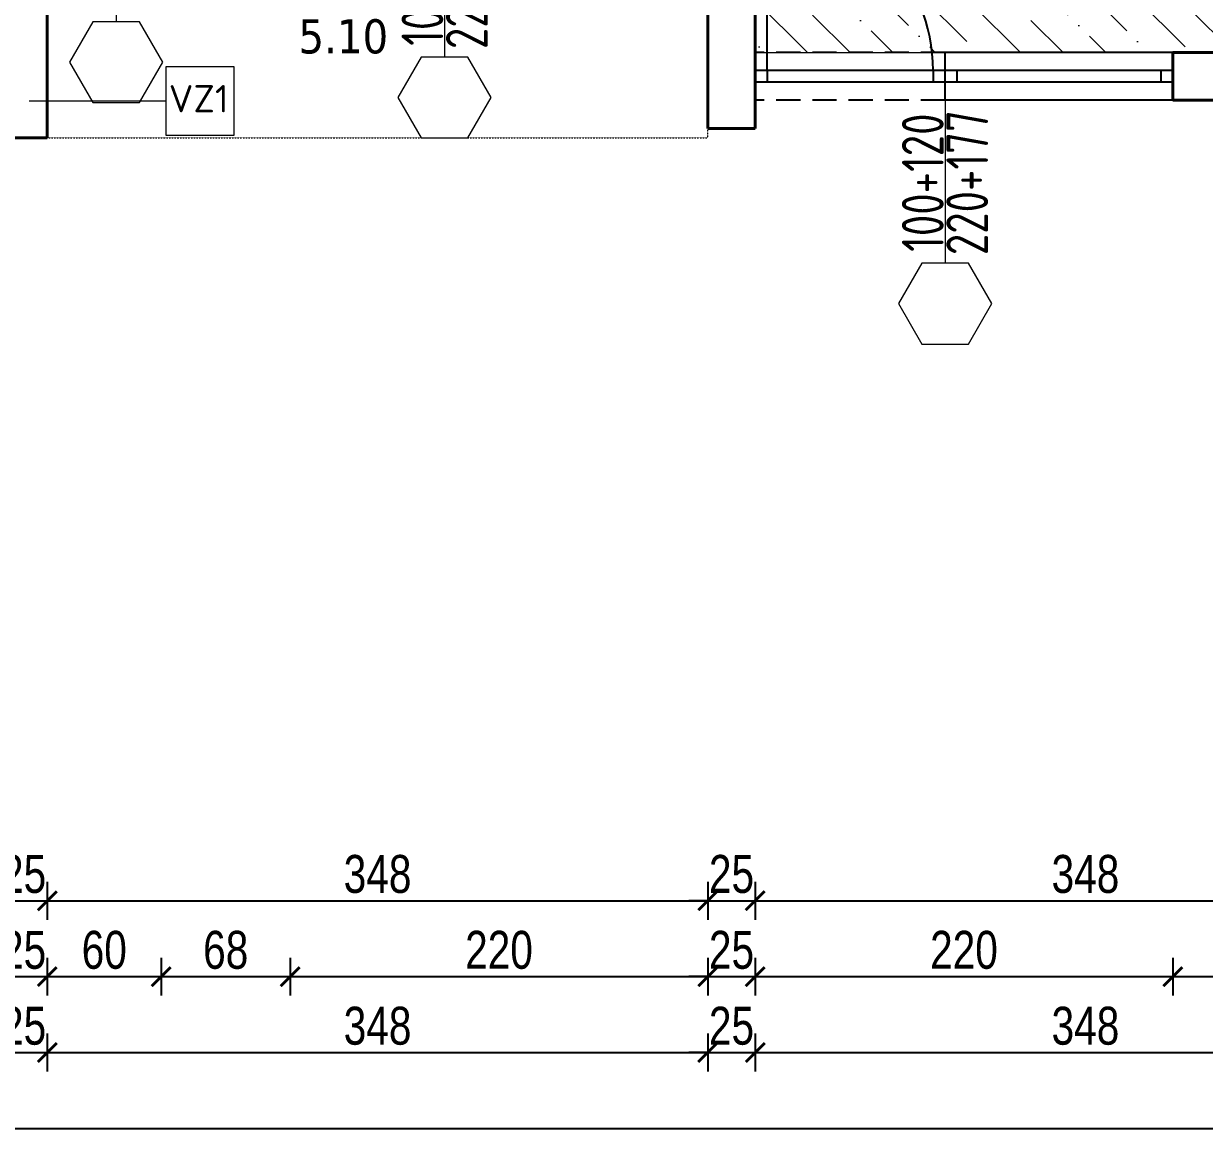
# Model space of a CAD drawing. Header units: millimetres. Extents: x 195897 to 285417, y -229751 to -116129.
# Drawn here: x 216466 to 217088, y -223787 to -223195 of the extents above; entities that cross this region are included whole.
import ezdxf
from ezdxf.enums import TextEntityAlignment as Align

# ---------------------------------------------------------------- set-up
doc = ezdxf.new("R2010")
doc.units = ezdxf.units.MM
doc.header["$PDMODE"] = 2
doc.linetypes.add('HIDDEN', pattern=[0.375, 0.25, -0.125])
doc.linetypes.add('HIDDENX2', pattern=[19.05, 12.7, -6.35])
doc.layers.get('0').update_dxf_attribs({"lineweight": 0})
doc.layers.get('Defpoints').update_dxf_attribs({"color": 250, "lineweight": 0})
for name, color, linetype, lineweight in [('05-podgled-tanko', 144, 'HIDDEN', 0), ('06-hatch_grijano', 30, 'Continuous', 0), ('07-kote', 70, 'Continuous', 9), ('09-oznaka stavke', 1, 'Continuous', 0), ('5-TX', 113, 'Continuous', 5), ('TP_01 - 0.50', 1, 'Continuous', 40)]:
    doc.layers.add(name, color=color, linetype=linetype, lineweight=lineweight)
doc.layers.add('TP_Hidden', color=8, linetype='HIDDENX2')
doc.layers.add('TP_Otvori', color=8, linetype='Continuous')
doc.styles.add('isocpeur', font='isocpeur.ttf')
doc.styles.add('OPIS', font='hrcom.shx', dxfattribs={"width": 0.8, "height": 20})
doc.styles.add('tahoma10', font='tahoma.ttf', dxfattribs={"height": 2})
doc.dimstyles.new('ISO-25', dxfattribs={"dimtxt": 20, "dimasz": 10, "dimexe": 10, "dimexo": 10, "dimgap": 4, "dimtad": 1, "dimdec": 0, "dimtxsty": 'OPIS', "dimblk": 'ARCHTICK', "dimcen": 10, "dimdle": 10, "dimadec": 0, "dimazin": 0, "dimtfac": 1, "dimtdec": 0, "dimtix": 1, "dimtmove": 0, "dimatfit": 3, "dimldrblk": 'ARCHTICK', "dimfxl": 10, "dimfxlon": 1, "dimarcsym": 0})

# ---------------------------------------------------------------- blocks, each defined once
blk = doc.blocks.new('_ArchTick')
at = {"color": 0, "linetype": 'ByBlock', "lineweight": 0, "const_width": 0.15}
blk.add_lwpolyline([(-0.5, -0.5), (0.5, 0.5)], dxfattribs=at)
blk = doc.blocks.new('*D754')
at = {"layer": '07-kote', "color": 0, "linetype": 'Continuous', "lineweight": -2, "ltscale": 0.5, "transparency": 16777216}
for p, q in [((216453.44, -223647.1), (216453.44, -223667.1)), ((216478.44, -223647.1), (216478.44, -223667.1)), ((216453.44, -223657.1), (216443.44, -223657.1)), ((216453.44, -223657.1), (216478.44, -223657.1)), ((216478.44, -223657.1), (216488.44, -223657.1))]:
    blk.add_line(p, q, dxfattribs=at)
at = {"layer": 'Defpoints', "color": 0, "linetype": 'Continuous', "ltscale": 0.5, "transparency": 16777216}
for p in [(216453.44, -223318.51), (216478.44, -223318.51), (216478.44, -223657.1)]:
    blk.add_point(p, dxfattribs=at)
at = {"layer": '07-kote', "color": 0, "linetype": 'Continuous', "lineweight": -2, "ltscale": 0.5, "transparency": 16777216, "xscale": 10, "yscale": 10, "zscale": 10}
blk.add_blockref('_ArchTick', (216453.44, -223657.1), dxfattribs=at)
at = {"layer": '07-kote', "color": 0, "linetype": 'Continuous', "lineweight": -2, "ltscale": 0.5, "transparency": 16777216, "xscale": 10, "yscale": 10, "zscale": 10, "rotation": 180}
blk.add_blockref('_ArchTick', (216478.44, -223657.1), dxfattribs=at)
at = {"layer": '07-kote', "color": 0, "linetype": 'Continuous', "lineweight": 15, "ltscale": 0.5, "transparency": 16777216, "insert": (216465.94, -223643.1), "char_height": 20, "attachment_point": 5, "style": 'OPIS'}
blk.add_mtext('25', dxfattribs=at)
blk = doc.blocks.new('*D755')
at = {"layer": '07-kote', "color": 0, "linetype": 'Continuous', "lineweight": -2, "ltscale": 0.5, "transparency": 16777216}
for p, q in [((216478.44, -223647.1), (216478.44, -223667.1)), ((216826.44, -223647.1), (216826.44, -223667.1)), ((216468.44, -223657.1), (216836.44, -223657.1))]:
    blk.add_line(p, q, dxfattribs=at)
at = {"layer": 'Defpoints', "color": 0, "linetype": 'Continuous', "ltscale": 0.5, "transparency": 16777216}
for p in [(216826.44, -223309.51), (216478.44, -223318.51), (216826.44, -223657.1)]:
    blk.add_point(p, dxfattribs=at)
at = {"layer": '07-kote', "color": 0, "linetype": 'Continuous', "lineweight": -2, "ltscale": 0.5, "transparency": 16777216, "xscale": 10, "yscale": 10, "zscale": 10, "rotation": 180}
blk.add_blockref('_ArchTick', (216478.44, -223657.1), dxfattribs=at)
at = {"layer": '07-kote', "color": 0, "linetype": 'Continuous', "lineweight": -2, "ltscale": 0.5, "transparency": 16777216, "xscale": 10, "yscale": 10, "zscale": 10}
blk.add_blockref('_ArchTick', (216826.44, -223657.1), dxfattribs=at)
at = {"layer": '07-kote', "color": 0, "linetype": 'Continuous', "lineweight": 15, "ltscale": 0.5, "transparency": 16777216, "insert": (216652.44, -223643.1), "char_height": 20, "attachment_point": 5, "style": 'OPIS'}
blk.add_mtext('348', dxfattribs=at)
blk = doc.blocks.new('*D756')
at = {"layer": '07-kote', "color": 0, "linetype": 'Continuous', "lineweight": -2, "ltscale": 0.5, "transparency": 16777216}
for p, q in [((216826.44, -223647.1), (216826.44, -223667.1)), ((216851.44, -223647.1), (216851.44, -223667.1)), ((216826.44, -223657.1), (216816.44, -223657.1)), ((216826.44, -223657.1), (216851.44, -223657.1)), ((216851.44, -223657.1), (216861.44, -223657.1))]:
    blk.add_line(p, q, dxfattribs=at)
at = {"layer": 'Defpoints', "color": 0, "linetype": 'Continuous', "ltscale": 0.5, "transparency": 16777216}
for p in [(216826.44, -223309.51), (216851.44, -223309.51), (216851.44, -223657.1)]:
    blk.add_point(p, dxfattribs=at)
at = {"layer": '07-kote', "color": 0, "linetype": 'Continuous', "lineweight": -2, "ltscale": 0.5, "transparency": 16777216, "xscale": 10, "yscale": 10, "zscale": 10}
blk.add_blockref('_ArchTick', (216826.44, -223657.1), dxfattribs=at)
at = {"layer": '07-kote', "color": 0, "linetype": 'Continuous', "lineweight": -2, "ltscale": 0.5, "transparency": 16777216, "xscale": 10, "yscale": 10, "zscale": 10, "rotation": 180}
blk.add_blockref('_ArchTick', (216851.44, -223657.1), dxfattribs=at)
at = {"layer": '07-kote', "color": 0, "linetype": 'Continuous', "lineweight": 15, "ltscale": 0.5, "transparency": 16777216, "insert": (216838.94, -223643.1), "char_height": 20, "attachment_point": 5, "style": 'OPIS'}
blk.add_mtext('25', dxfattribs=at)
blk = doc.blocks.new('*D757')
at = {"layer": '07-kote', "color": 0, "linetype": 'Continuous', "lineweight": -2, "ltscale": 0.5, "transparency": 16777216}
for p, q in [((216851.44, -223647.1), (216851.44, -223667.1)), ((217199.44, -223647.1), (217199.44, -223667.1)), ((216841.44, -223657.1), (217209.44, -223657.1))]:
    blk.add_line(p, q, dxfattribs=at)
at = {"layer": 'Defpoints', "color": 0, "linetype": 'Continuous', "ltscale": 0.5, "transparency": 16777216}
for p in [(216851.44, -223309.51), (217199.44, -223318.51), (217199.44, -223657.1)]:
    blk.add_point(p, dxfattribs=at)
at = {"layer": '07-kote', "color": 0, "linetype": 'Continuous', "lineweight": -2, "ltscale": 0.5, "transparency": 16777216, "xscale": 10, "yscale": 10, "zscale": 10, "rotation": 180}
blk.add_blockref('_ArchTick', (216851.44, -223657.1), dxfattribs=at)
at = {"layer": '07-kote', "color": 0, "linetype": 'Continuous', "lineweight": -2, "ltscale": 0.5, "transparency": 16777216, "xscale": 10, "yscale": 10, "zscale": 10}
blk.add_blockref('_ArchTick', (217199.44, -223657.1), dxfattribs=at)
at = {"layer": '07-kote', "color": 0, "linetype": 'Continuous', "lineweight": 15, "ltscale": 0.5, "transparency": 16777216, "insert": (217025.44, -223643.1), "char_height": 20, "attachment_point": 5, "style": 'OPIS'}
blk.add_mtext('348', dxfattribs=at)
blk = doc.blocks.new('*D783')
at = {"layer": '07-kote', "color": 0, "linetype": 'Continuous', "lineweight": -2, "ltscale": 0.5, "transparency": 16777216}
for p, q in [((216453.44, -223687.1), (216453.44, -223707.1)), ((216478.44, -223687.1), (216478.44, -223707.1)), ((216453.44, -223697.1), (216443.44, -223697.1)), ((216453.44, -223697.1), (216478.44, -223697.1)), ((216478.44, -223697.1), (216488.44, -223697.1))]:
    blk.add_line(p, q, dxfattribs=at)
at = {"layer": 'Defpoints', "color": 0, "linetype": 'Continuous', "ltscale": 0.5, "transparency": 16777216}
for p in [(216478.44, -223196.68), (216453.44, -223321.68), (216478.44, -223697.1)]:
    blk.add_point(p, dxfattribs=at)
at = {"layer": '07-kote', "color": 0, "linetype": 'Continuous', "lineweight": -2, "ltscale": 0.5, "transparency": 16777216, "xscale": 10, "yscale": 10, "zscale": 10}
blk.add_blockref('_ArchTick', (216453.44, -223697.1), dxfattribs=at)
at = {"layer": '07-kote', "color": 0, "linetype": 'Continuous', "lineweight": -2, "ltscale": 0.5, "transparency": 16777216, "xscale": 10, "yscale": 10, "zscale": 10, "rotation": 180}
blk.add_blockref('_ArchTick', (216478.44, -223697.1), dxfattribs=at)
at = {"layer": '07-kote', "color": 0, "linetype": 'Continuous', "lineweight": 15, "ltscale": 0.5, "transparency": 16777216, "insert": (216465.94, -223683.1), "char_height": 20, "attachment_point": 5, "style": 'OPIS'}
blk.add_mtext('25', dxfattribs=at)
blk = doc.blocks.new('*D784')
at = {"layer": '07-kote', "color": 0, "linetype": 'Continuous', "lineweight": -2, "ltscale": 0.5, "transparency": 16777216}
for p, q in [((216478.44, -223687.1), (216478.44, -223707.1)), ((216538.44, -223687.1), (216538.44, -223707.1)), ((216468.44, -223697.1), (216548.44, -223697.1))]:
    blk.add_line(p, q, dxfattribs=at)
at = {"layer": 'Defpoints', "color": 0, "linetype": 'Continuous', "ltscale": 0.5, "transparency": 16777216}
for p in [(216478.44, -223196.68), (216538.44, -223196.68), (216538.44, -223697.1)]:
    blk.add_point(p, dxfattribs=at)
at = {"layer": '07-kote', "color": 0, "linetype": 'Continuous', "lineweight": -2, "ltscale": 0.5, "transparency": 16777216, "xscale": 10, "yscale": 10, "zscale": 10, "rotation": 180}
blk.add_blockref('_ArchTick', (216478.44, -223697.1), dxfattribs=at)
at = {"layer": '07-kote', "color": 0, "linetype": 'Continuous', "lineweight": -2, "ltscale": 0.5, "transparency": 16777216, "xscale": 10, "yscale": 10, "zscale": 10}
blk.add_blockref('_ArchTick', (216538.44, -223697.1), dxfattribs=at)
at = {"layer": '07-kote', "color": 0, "linetype": 'Continuous', "lineweight": 15, "ltscale": 0.5, "transparency": 16777216, "insert": (216508.44, -223683.1), "char_height": 20, "attachment_point": 5, "style": 'OPIS'}
blk.add_mtext('60', dxfattribs=at)
blk = doc.blocks.new('*D785')
at = {"layer": '07-kote', "color": 0, "linetype": 'Continuous', "lineweight": -2, "ltscale": 0.5, "transparency": 16777216}
for p, q in [((216538.44, -223687.1), (216538.44, -223707.1)), ((216606.44, -223687.1), (216606.44, -223707.1)), ((216528.44, -223697.1), (216616.44, -223697.1))]:
    blk.add_line(p, q, dxfattribs=at)
at = {"layer": 'Defpoints', "color": 0, "linetype": 'Continuous', "ltscale": 0.5, "transparency": 16777216}
for p in [(216538.44, -223196.68), (216606.44, -223196.68), (216606.44, -223697.1)]:
    blk.add_point(p, dxfattribs=at)
at = {"layer": '07-kote', "color": 0, "linetype": 'Continuous', "lineweight": -2, "ltscale": 0.5, "transparency": 16777216, "xscale": 10, "yscale": 10, "zscale": 10, "rotation": 180}
blk.add_blockref('_ArchTick', (216538.44, -223697.1), dxfattribs=at)
at = {"layer": '07-kote', "color": 0, "linetype": 'Continuous', "lineweight": -2, "ltscale": 0.5, "transparency": 16777216, "xscale": 10, "yscale": 10, "zscale": 10}
blk.add_blockref('_ArchTick', (216606.44, -223697.1), dxfattribs=at)
at = {"layer": '07-kote', "color": 0, "linetype": 'Continuous', "lineweight": 15, "ltscale": 0.5, "transparency": 16777216, "insert": (216572.44, -223683.1), "char_height": 20, "attachment_point": 5, "style": 'OPIS'}
blk.add_mtext('68', dxfattribs=at)
blk = doc.blocks.new('*D786')
at = {"layer": '07-kote', "color": 0, "linetype": 'Continuous', "lineweight": -2, "ltscale": 0.5, "transparency": 16777216}
for p, q in [((216606.44, -223687.1), (216606.44, -223707.1)), ((216826.44, -223687.1), (216826.44, -223707.1)), ((216596.44, -223697.1), (216836.44, -223697.1))]:
    blk.add_line(p, q, dxfattribs=at)
at = {"layer": 'Defpoints', "color": 0, "linetype": 'Continuous', "ltscale": 0.5, "transparency": 16777216}
for p in [(216606.44, -223196.68), (216826.44, -223196.68), (216826.44, -223697.1)]:
    blk.add_point(p, dxfattribs=at)
at = {"layer": '07-kote', "color": 0, "linetype": 'Continuous', "lineweight": -2, "ltscale": 0.5, "transparency": 16777216, "xscale": 10, "yscale": 10, "zscale": 10, "rotation": 180}
blk.add_blockref('_ArchTick', (216606.44, -223697.1), dxfattribs=at)
at = {"layer": '07-kote', "color": 0, "linetype": 'Continuous', "lineweight": -2, "ltscale": 0.5, "transparency": 16777216, "xscale": 10, "yscale": 10, "zscale": 10}
blk.add_blockref('_ArchTick', (216826.44, -223697.1), dxfattribs=at)
at = {"layer": '07-kote', "color": 0, "linetype": 'Continuous', "lineweight": 15, "ltscale": 0.5, "transparency": 16777216, "insert": (216716.44, -223683.1), "char_height": 20, "attachment_point": 5, "style": 'OPIS'}
blk.add_mtext('220', dxfattribs=at)
blk = doc.blocks.new('*D787')
at = {"layer": '07-kote', "color": 0, "linetype": 'Continuous', "lineweight": -2, "ltscale": 0.5, "transparency": 16777216}
for p, q in [((216826.44, -223687.1), (216826.44, -223707.1)), ((216851.44, -223687.1), (216851.44, -223707.1)), ((216826.44, -223697.1), (216816.44, -223697.1)), ((216826.44, -223697.1), (216851.44, -223697.1)), ((216851.44, -223697.1), (216861.44, -223697.1))]:
    blk.add_line(p, q, dxfattribs=at)
at = {"layer": 'Defpoints', "color": 0, "linetype": 'Continuous', "ltscale": 0.5, "transparency": 16777216}
for p in [(216826.44, -223196.68), (216851.44, -223312.68), (216851.44, -223697.1)]:
    blk.add_point(p, dxfattribs=at)
at = {"layer": '07-kote', "color": 0, "linetype": 'Continuous', "lineweight": -2, "ltscale": 0.5, "transparency": 16777216, "xscale": 10, "yscale": 10, "zscale": 10}
blk.add_blockref('_ArchTick', (216826.44, -223697.1), dxfattribs=at)
at = {"layer": '07-kote', "color": 0, "linetype": 'Continuous', "lineweight": -2, "ltscale": 0.5, "transparency": 16777216, "xscale": 10, "yscale": 10, "zscale": 10, "rotation": 180}
blk.add_blockref('_ArchTick', (216851.44, -223697.1), dxfattribs=at)
at = {"layer": '07-kote', "color": 0, "linetype": 'Continuous', "lineweight": 15, "ltscale": 0.5, "transparency": 16777216, "insert": (216838.94, -223683.1), "char_height": 20, "attachment_point": 5, "style": 'OPIS'}
blk.add_mtext('25', dxfattribs=at)
blk = doc.blocks.new('*D788')
at = {"layer": '07-kote', "color": 0, "linetype": 'Continuous', "lineweight": -2, "ltscale": 0.5, "transparency": 16777216}
for p, q in [((216851.44, -223687.1), (216851.44, -223707.1)), ((217071.44, -223687.1), (217071.44, -223707.1)), ((216841.44, -223697.1), (217081.44, -223697.1))]:
    blk.add_line(p, q, dxfattribs=at)
at = {"layer": 'Defpoints', "color": 0, "linetype": 'Continuous', "ltscale": 0.5, "transparency": 16777216}
for p in [(217071.44, -223305.68), (216851.44, -223312.68), (217071.44, -223697.1)]:
    blk.add_point(p, dxfattribs=at)
at = {"layer": '07-kote', "color": 0, "linetype": 'Continuous', "lineweight": -2, "ltscale": 0.5, "transparency": 16777216, "xscale": 10, "yscale": 10, "zscale": 10, "rotation": 180}
blk.add_blockref('_ArchTick', (216851.44, -223697.1), dxfattribs=at)
at = {"layer": '07-kote', "color": 0, "linetype": 'Continuous', "lineweight": -2, "ltscale": 0.5, "transparency": 16777216, "xscale": 10, "yscale": 10, "zscale": 10}
blk.add_blockref('_ArchTick', (217071.44, -223697.1), dxfattribs=at)
at = {"layer": '07-kote', "color": 0, "linetype": 'Continuous', "lineweight": 15, "ltscale": 0.5, "transparency": 16777216, "insert": (216961.44, -223683.1), "char_height": 20, "attachment_point": 5, "style": 'OPIS'}
blk.add_mtext('220', dxfattribs=at)
blk = doc.blocks.new('*D789')
at = {"layer": '07-kote', "color": 0, "linetype": 'Continuous', "lineweight": -2, "ltscale": 0.5, "transparency": 16777216}
for p, q in [((217071.44, -223687.1), (217071.44, -223707.1)), ((217159.44, -223687.1), (217159.44, -223707.1)), ((217061.44, -223697.1), (217169.44, -223697.1))]:
    blk.add_line(p, q, dxfattribs=at)
at = {"layer": 'Defpoints', "color": 0, "linetype": 'Continuous', "ltscale": 0.5, "transparency": 16777216}
for p in [(217071.44, -223305.68), (217159.44, -223305.68), (217159.44, -223697.1)]:
    blk.add_point(p, dxfattribs=at)
at = {"layer": '07-kote', "color": 0, "linetype": 'Continuous', "lineweight": -2, "ltscale": 0.5, "transparency": 16777216, "xscale": 10, "yscale": 10, "zscale": 10, "rotation": 180}
blk.add_blockref('_ArchTick', (217071.44, -223697.1), dxfattribs=at)
at = {"layer": '07-kote', "color": 0, "linetype": 'Continuous', "lineweight": -2, "ltscale": 0.5, "transparency": 16777216, "xscale": 10, "yscale": 10, "zscale": 10}
blk.add_blockref('_ArchTick', (217159.44, -223697.1), dxfattribs=at)
at = {"layer": '07-kote', "color": 0, "linetype": 'Continuous', "lineweight": 15, "ltscale": 0.5, "transparency": 16777216, "insert": (217115.44, -223683.1), "char_height": 20, "attachment_point": 5, "style": 'OPIS'}
blk.add_mtext('88', dxfattribs=at)
blk = doc.blocks.new('*D1204')
at = {"layer": '07-kote', "color": 0, "linetype": 'ByBlock', "lineweight": -2, "ltscale": 5, "transparency": 16777216}
for p, q in [((216453.44, -223727.1), (216453.44, -223747.1)), ((216478.44, -223727.1), (216478.44, -223747.1)), ((216453.44, -223737.1), (216443.44, -223737.1)), ((216453.44, -223737.1), (216478.44, -223737.1)), ((216478.44, -223737.1), (216488.44, -223737.1))]:
    blk.add_line(p, q, dxfattribs=at)
at = {"layer": 'Defpoints', "color": 0, "linetype": 'ByBlock', "ltscale": 5, "transparency": 16777216}
for p in [(216453.44, -223255.03), (216478.44, -223255.03), (216478.44, -223737.1)]:
    blk.add_point(p, dxfattribs=at)
at = {"layer": '07-kote', "color": 0, "linetype": 'ByBlock', "lineweight": -2, "ltscale": 5, "transparency": 16777216, "xscale": 10, "yscale": 10, "zscale": 10}
blk.add_blockref('_ArchTick', (216453.44, -223737.1), dxfattribs=at)
at = {"layer": '07-kote', "color": 0, "linetype": 'ByBlock', "lineweight": -2, "ltscale": 5, "transparency": 16777216, "xscale": 10, "yscale": 10, "zscale": 10, "rotation": 180}
blk.add_blockref('_ArchTick', (216478.44, -223737.1), dxfattribs=at)
at = {"layer": '07-kote', "color": 0, "linetype": 'ByBlock', "ltscale": 5, "transparency": 16777216, "insert": (216465.94, -223723.1), "char_height": 20, "attachment_point": 5, "style": 'OPIS'}
blk.add_mtext('25', dxfattribs=at)
blk = doc.blocks.new('*D1205')
at = {"layer": '07-kote', "color": 0, "linetype": 'ByBlock', "lineweight": -2, "ltscale": 5, "transparency": 16777216}
for p, q in [((216478.44, -223727.1), (216478.44, -223747.1)), ((216826.44, -223727.1), (216826.44, -223747.1)), ((216468.44, -223737.1), (216836.44, -223737.1))]:
    blk.add_line(p, q, dxfattribs=at)
at = {"layer": 'Defpoints', "color": 0, "linetype": 'ByBlock', "ltscale": 5, "transparency": 16777216}
for p in [(216826.44, -223250.03), (216478.44, -223255.03), (216826.44, -223737.1)]:
    blk.add_point(p, dxfattribs=at)
at = {"layer": '07-kote', "color": 0, "linetype": 'ByBlock', "lineweight": -2, "ltscale": 5, "transparency": 16777216, "xscale": 10, "yscale": 10, "zscale": 10, "rotation": 180}
blk.add_blockref('_ArchTick', (216478.44, -223737.1), dxfattribs=at)
at = {"layer": '07-kote', "color": 0, "linetype": 'ByBlock', "lineweight": -2, "ltscale": 5, "transparency": 16777216, "xscale": 10, "yscale": 10, "zscale": 10}
blk.add_blockref('_ArchTick', (216826.44, -223737.1), dxfattribs=at)
at = {"layer": '07-kote', "color": 0, "linetype": 'ByBlock', "ltscale": 5, "transparency": 16777216, "insert": (216652.44, -223723.1), "char_height": 20, "attachment_point": 5, "style": 'OPIS'}
blk.add_mtext('348', dxfattribs=at)
blk = doc.blocks.new('*D1206')
at = {"layer": '07-kote', "color": 0, "linetype": 'ByBlock', "lineweight": -2, "ltscale": 5, "transparency": 16777216}
for p, q in [((216826.44, -223727.1), (216826.44, -223747.1)), ((216851.44, -223727.1), (216851.44, -223747.1)), ((216826.44, -223737.1), (216816.44, -223737.1)), ((216826.44, -223737.1), (216851.44, -223737.1)), ((216851.44, -223737.1), (216861.44, -223737.1))]:
    blk.add_line(p, q, dxfattribs=at)
at = {"layer": 'Defpoints', "color": 0, "linetype": 'ByBlock', "ltscale": 5, "transparency": 16777216}
for p in [(216826.44, -223250.03), (216851.44, -223250.03), (216851.44, -223737.1)]:
    blk.add_point(p, dxfattribs=at)
at = {"layer": '07-kote', "color": 0, "linetype": 'ByBlock', "lineweight": -2, "ltscale": 5, "transparency": 16777216, "xscale": 10, "yscale": 10, "zscale": 10}
blk.add_blockref('_ArchTick', (216826.44, -223737.1), dxfattribs=at)
at = {"layer": '07-kote', "color": 0, "linetype": 'ByBlock', "lineweight": -2, "ltscale": 5, "transparency": 16777216, "xscale": 10, "yscale": 10, "zscale": 10, "rotation": 180}
blk.add_blockref('_ArchTick', (216851.44, -223737.1), dxfattribs=at)
at = {"layer": '07-kote', "color": 0, "linetype": 'ByBlock', "ltscale": 5, "transparency": 16777216, "insert": (216838.94, -223723.1), "char_height": 20, "attachment_point": 5, "style": 'OPIS'}
blk.add_mtext('25', dxfattribs=at)
blk = doc.blocks.new('*D1207')
at = {"layer": '07-kote', "color": 0, "linetype": 'ByBlock', "lineweight": -2, "ltscale": 5, "transparency": 16777216}
for p, q in [((216851.44, -223727.1), (216851.44, -223747.1)), ((217199.44, -223727.1), (217199.44, -223747.1)), ((216841.44, -223737.1), (217209.44, -223737.1))]:
    blk.add_line(p, q, dxfattribs=at)
at = {"layer": 'Defpoints', "color": 0, "linetype": 'ByBlock', "ltscale": 5, "transparency": 16777216}
for p in [(216851.44, -223250.03), (217199.44, -223250.03), (217199.44, -223737.1)]:
    blk.add_point(p, dxfattribs=at)
at = {"layer": '07-kote', "color": 0, "linetype": 'ByBlock', "lineweight": -2, "ltscale": 5, "transparency": 16777216, "xscale": 10, "yscale": 10, "zscale": 10, "rotation": 180}
blk.add_blockref('_ArchTick', (216851.44, -223737.1), dxfattribs=at)
at = {"layer": '07-kote', "color": 0, "linetype": 'ByBlock', "lineweight": -2, "ltscale": 5, "transparency": 16777216, "xscale": 10, "yscale": 10, "zscale": 10}
blk.add_blockref('_ArchTick', (217199.44, -223737.1), dxfattribs=at)
at = {"layer": '07-kote', "color": 0, "linetype": 'ByBlock', "ltscale": 5, "transparency": 16777216, "insert": (217025.44, -223723.1), "char_height": 20, "attachment_point": 5, "style": 'OPIS'}
blk.add_mtext('348', dxfattribs=at)
blk = doc.blocks.new('*D1211')
at = {"layer": '07-kote', "color": 0, "linetype": 'ByBlock', "lineweight": -2, "ltscale": 5, "transparency": 16777216}
for p, q in [((214961.44, -223767.1), (214961.44, -223787.1)), ((217595.44, -223767.1), (217595.44, -223787.1)), ((214951.44, -223777.1), (217605.44, -223777.1))]:
    blk.add_line(p, q, dxfattribs=at)
at = {"layer": 'Defpoints', "color": 0, "linetype": 'ByBlock', "ltscale": 5, "transparency": 16777216}
for p in [(217595.44, -223234.03), (214961.44, -223419.03), (217595.44, -223777.1)]:
    blk.add_point(p, dxfattribs=at)
at = {"layer": '07-kote', "color": 0, "linetype": 'ByBlock', "lineweight": -2, "ltscale": 5, "transparency": 16777216, "xscale": 10, "yscale": 10, "zscale": 10, "rotation": 180}
blk.add_blockref('_ArchTick', (214961.44, -223777.1), dxfattribs=at)
at = {"layer": '07-kote', "color": 0, "linetype": 'ByBlock', "lineweight": -2, "ltscale": 5, "transparency": 16777216, "xscale": 10, "yscale": 10, "zscale": 10}
blk.add_blockref('_ArchTick', (217595.44, -223777.1), dxfattribs=at)
at = {"layer": '07-kote', "color": 0, "linetype": 'ByBlock', "ltscale": 5, "transparency": 16777216, "insert": (216278.44, -223763.1), "char_height": 20, "attachment_point": 5, "style": 'OPIS'}
blk.add_mtext('2634', dxfattribs=at)
blk = doc.blocks.new('*D1229')
at = {"layer": '07-kote', "color": 0, "linetype": 'ByBlock', "lineweight": -2, "ltscale": 5, "transparency": 16777216}
for p, q in [((217851.02, -223225.03), (217851.02, -223424.03)), ((217841.02, -223235.03), (217861.02, -223235.03)), ((217841.02, -223414.03), (217861.02, -223414.03))]:
    blk.add_line(p, q, dxfattribs=at)
at = {"layer": 'Defpoints', "color": 0, "linetype": 'ByBlock', "ltscale": 5, "transparency": 16777216}
for p in [(217115.44, -223235.03), (215487.44, -223414.03), (217851.02, -223414.03)]:
    blk.add_point(p, dxfattribs=at)
at = {"layer": '07-kote', "color": 0, "linetype": 'ByBlock', "lineweight": -2, "ltscale": 5, "transparency": 16777216, "xscale": 10, "yscale": 10, "zscale": 10}
for p, rotation in [((217851.02, -223235.03), 90), ((217851.02, -223414.03), 270)]:
    blk.add_blockref('_ArchTick', p, dxfattribs=dict(at, rotation=rotation))
at = {"layer": '07-kote', "color": 0, "linetype": 'ByBlock', "ltscale": 5, "transparency": 16777216, "insert": (217837.02, -223324.53), "char_height": 20, "attachment_point": 5, "rotation": 90, "style": 'OPIS'}
blk.add_mtext('179', dxfattribs=at)
blk = doc.blocks.new('*D1230')
at = {"layer": '07-kote', "color": 0, "linetype": 'ByBlock', "lineweight": -2, "ltscale": 5, "transparency": 16777216}
for p, q in [((217851.02, -223414.03), (217851.02, -223404.03)), ((217841.02, -223414.03), (217861.02, -223414.03)), ((217851.02, -223414.03), (217851.02, -223439.03)), ((217841.02, -223439.03), (217861.02, -223439.03)), ((217851.02, -223439.03), (217851.02, -223449.03))]:
    blk.add_line(p, q, dxfattribs=at)
at = {"layer": 'Defpoints', "color": 0, "linetype": 'ByBlock', "ltscale": 5, "transparency": 16777216}
for p in [(215487.44, -223414.03), (215487.44, -223439.03), (217851.02, -223439.03)]:
    blk.add_point(p, dxfattribs=at)
at = {"layer": '07-kote', "color": 0, "linetype": 'ByBlock', "lineweight": -2, "ltscale": 5, "transparency": 16777216, "xscale": 10, "yscale": 10, "zscale": 10}
for p, rotation in [((217851.02, -223414.03), 270), ((217851.02, -223439.03), 90)]:
    blk.add_blockref('_ArchTick', p, dxfattribs=dict(at, rotation=rotation))
at = {"layer": '07-kote', "color": 0, "linetype": 'ByBlock', "ltscale": 5, "transparency": 16777216, "insert": (217837.02, -223426.53), "char_height": 20, "attachment_point": 5, "rotation": 90, "style": 'OPIS'}
blk.add_mtext('25', dxfattribs=at)
blk = doc.blocks.new('*D1244')
at = {"layer": '07-kote', "color": 0, "linetype": 'ByBlock', "lineweight": -2, "ltscale": 5, "transparency": 16777216}
for p, q in [((217891.02, -223344.03), (217891.02, -223454.03)), ((217881.02, -223354.03), (217901.02, -223354.03)), ((217881.02, -223444.03), (217901.02, -223444.03))]:
    blk.add_line(p, q, dxfattribs=at)
at = {"layer": 'Defpoints', "color": 0, "linetype": 'ByBlock', "ltscale": 5, "transparency": 16777216}
for p in [(217224.44, -223354.03), (215346.94, -223444.03), (217891.02, -223444.03)]:
    blk.add_point(p, dxfattribs=at)
at = {"layer": '07-kote', "color": 0, "linetype": 'ByBlock', "lineweight": -2, "ltscale": 5, "transparency": 16777216, "xscale": 10, "yscale": 10, "zscale": 10}
for p, rotation in [((217891.02, -223354.03), 90), ((217891.02, -223444.03), 270)]:
    blk.add_blockref('_ArchTick', p, dxfattribs=dict(at, rotation=rotation))
at = {"layer": '07-kote', "color": 0, "linetype": 'ByBlock', "ltscale": 5, "transparency": 16777216, "insert": (217877.02, -223399.03), "char_height": 20, "attachment_point": 5, "rotation": 90, "style": 'OPIS'}
blk.add_mtext('90', dxfattribs=at)
blk = doc.blocks.new('*D1245')
at = {"layer": '07-kote', "color": 0, "linetype": 'ByBlock', "lineweight": -2, "ltscale": 5, "transparency": 16777216}
for p, q in [((217891.02, -223434.03), (217891.02, -223524.03)), ((217881.02, -223444.03), (217901.02, -223444.03)), ((217881.02, -223514.03), (217901.02, -223514.03))]:
    blk.add_line(p, q, dxfattribs=at)
at = {"layer": 'Defpoints', "color": 0, "linetype": 'ByBlock', "ltscale": 5, "transparency": 16777216}
for p in [(215346.94, -223444.03), (215334.44, -223514.03), (217891.02, -223514.03)]:
    blk.add_point(p, dxfattribs=at)
at = {"layer": '07-kote', "color": 0, "linetype": 'ByBlock', "lineweight": -2, "ltscale": 5, "transparency": 16777216, "xscale": 10, "yscale": 10, "zscale": 10}
for p, rotation in [((217891.02, -223444.03), 90), ((217891.02, -223514.03), 270)]:
    blk.add_blockref('_ArchTick', p, dxfattribs=dict(at, rotation=rotation))
at = {"layer": '07-kote', "color": 0, "linetype": 'ByBlock', "ltscale": 5, "transparency": 16777216, "insert": (217877.02, -223479.03), "char_height": 20, "attachment_point": 5, "rotation": 90, "style": 'OPIS'}
blk.add_mtext('70', dxfattribs=at)
blk = doc.blocks.new('*D1256')
at = {"layer": '07-kote', "color": 0, "linetype": 'ByBlock', "lineweight": -2, "ltscale": 5, "transparency": 16777216}
for p, q in [((217931.02, -223224.03), (217931.02, -223524.03)), ((217921.02, -223234.03), (217941.02, -223234.03)), ((217921.02, -223514.03), (217941.02, -223514.03))]:
    blk.add_line(p, q, dxfattribs=at)
at = {"layer": 'Defpoints', "color": 0, "linetype": 'ByBlock', "ltscale": 5, "transparency": 16777216}
for p in [(217595.44, -223234.03), (215334.44, -223514.03), (217931.02, -223514.03)]:
    blk.add_point(p, dxfattribs=at)
at = {"layer": '07-kote', "color": 0, "linetype": 'ByBlock', "lineweight": -2, "ltscale": 5, "transparency": 16777216, "xscale": 10, "yscale": 10, "zscale": 10}
for p, rotation in [((217931.02, -223234.03), 90), ((217931.02, -223514.03), 270)]:
    blk.add_blockref('_ArchTick', p, dxfattribs=dict(at, rotation=rotation))
at = {"layer": '07-kote', "color": 0, "linetype": 'ByBlock', "ltscale": 5, "transparency": 16777216, "insert": (217917.02, -223374.03), "char_height": 20, "attachment_point": 5, "rotation": 90, "style": 'OPIS'}
blk.add_mtext('280', dxfattribs=at)
blk = doc.blocks.new('*D1259')
at = {"layer": '07-kote', "color": 0, "linetype": 'ByBlock', "lineweight": -2, "ltscale": 5, "transparency": 16777216}
for p, q in [((217971.02, -223224.03), (217971.02, -223524.03)), ((217961.02, -223234.03), (217981.02, -223234.03)), ((217961.02, -223514.03), (217981.02, -223514.03))]:
    blk.add_line(p, q, dxfattribs=at)
at = {"layer": 'Defpoints', "color": 0, "linetype": 'ByBlock', "ltscale": 5, "transparency": 16777216}
for p in [(217595.44, -223234.03), (215334.44, -223514.03), (217971.02, -223514.03)]:
    blk.add_point(p, dxfattribs=at)
at = {"layer": '07-kote', "color": 0, "linetype": 'ByBlock', "lineweight": -2, "ltscale": 5, "transparency": 16777216, "xscale": 10, "yscale": 10, "zscale": 10}
for p, rotation in [((217971.02, -223234.03), 90), ((217971.02, -223514.03), 270)]:
    blk.add_blockref('_ArchTick', p, dxfattribs=dict(at, rotation=rotation))
at = {"layer": '07-kote', "color": 0, "linetype": 'ByBlock', "ltscale": 5, "transparency": 16777216, "insert": (217957.02, -223374.03), "char_height": 20, "attachment_point": 5, "rotation": 90, "style": 'OPIS'}
blk.add_mtext('280', dxfattribs=at)
blk = doc.blocks.new('*U65')
at = {"ltscale": 0.1}
blk.add_line((0.125, 0.375), (0.625, 0.375), dxfattribs=at)
blk.add_lwpolyline([(-0.125, 0.25), (-0.125, 0.5), (0.125, 0.5), (0.125, 0.25)], close=True, dxfattribs=at)
at = {"style": 'isocpeur'}
blk.add_attdef('sl', text='', height=0.1, dxfattribs=at).set_placement((0.005, 0.3336), align=Align.CENTER)
blk = doc.blocks.new('*U1894')
blk.add_lwpolyline([(0, 31.05), (0, -59.18)])
blk.add_lwpolyline([(-12.61, -59.18), (-25.22, -81.02), (-12.61, -102.86), (12.61, -102.86), (25.22, -81.02), (12.61, -59.18)], close=True)
at = {"style": 'isocpeur', "width": 0.75}
for tag, p in [('SIR', (-12, -15.62)), ('VIS', (12, -15.62))]:
    blk.add_attdef(tag, text='', height=15, rotation=90, dxfattribs=at).set_placement(p, align=Align.MIDDLE)
blk.add_attdef('BR', text='', height=20, dxfattribs=at).set_placement((0, -81.02), align=Align.MIDDLE_CENTER)

msp = doc.modelspace()

# ---------------------------------------------------------------- linework, layer by layer
at = {"layer": '05-podgled-tanko'}
for p, q in [((216826.44, -223255.03), (216826.44, -223250.03)), ((216478.44, -223255.03), (216826.44, -223255.03))]:
    msp.add_line(p, q, dxfattribs=at).dxf.unprotected_set("ltscale", 0)
at = {"layer": 'Defpoints', "linetype": 'ByBlock', "ltscale": 5}
for points in [[(214741.36, -223657.1), (217971.02, -223657.1)], [(214741.36, -223697.1), (217971.02, -223697.1)], [(214741.36, -223737.1), (217971.02, -223737.1)], [(214741.36, -223777.1), (217971.02, -223777.1)]]:
    msp.add_lwpolyline(points, dxfattribs=at)
at = {"layer": 'TP_01 - 0.50'}
for p, q in [((216851.44, -223210.03), (216851.44, -222774.03)), ((216826.44, -223250.03), (216826.44, -222799.03)), ((216478.44, -223255.03), (216478.44, -223140.03)), ((216851.44, -223235.03), (216851.44, -223210.03)), ((217071.44, -223210.03), (217159.44, -223210.03)), ((217071.44, -223235.03), (217071.44, -223210.03)), ((216851.44, -223250.03), (216851.44, -223235.03)), ((217071.44, -223235.03), (217159.44, -223235.03)), ((216826.44, -223250.03), (216851.44, -223250.03)), ((216478.44, -223255.03), (216453.44, -223255.03))]:
    msp.add_line(p, q, dxfattribs=at)
at = {"layer": 'TP_Hidden'}
for p, q in [((216951.44, -223210.03), (216851.44, -223210.03)), ((216951.44, -223235.03), (216851.44, -223235.03))]:
    msp.add_line(p, q, dxfattribs=at)
at = {"layer": 'TP_Otvori'}
for p, q in [((216857.69, -223219.41), (216857.69, -223131.91)), ((216951.44, -223235.03), (216951.44, -223210.03)), ((217071.44, -223210.03), (216951.44, -223210.03)), ((216951.44, -223219.41), (216851.44, -223219.41)), ((216857.69, -223219.41), (216857.69, -223225.66)), ((216945.19, -223219.41), (216945.19, -223225.66)), ((217071.44, -223219.41), (216951.44, -223219.41)), ((216957.69, -223219.41), (216957.69, -223225.66)), ((217065.19, -223219.41), (217065.19, -223225.66)), ((216951.44, -223225.66), (216851.44, -223225.66)), ((217071.44, -223225.66), (216951.44, -223225.66)), ((217071.44, -223235.03), (216951.44, -223235.03))]:
    msp.add_line(p, q, dxfattribs=at)
msp.add_arc((216857.69, -223219.41), 87.5, 0, 90, dxfattribs=at)

# ---------------------------------------------------------------- block references
at = {"layer": '09-oznaka stavke', "linetype": 'HIDDEN', "ltscale": 50}
ref = msp.add_blockref('*U1894', (216514.69, -223136.11), dxfattribs=dict(at, xscale=0.9750000000000001, yscale=0.9750000000000001, zscale=0.9750000000000001, rotation=0.001792447738893826))
ref.add_attrib('SIR', '60', dxfattribs={"layer": '0', "height": 22, "rotation": 90.00179, "style": 'isocpeur', "width": 0.75}).set_placement((216502.99, -223151.34), align=Align.MIDDLE)
ref.add_attrib('VIS', '60', dxfattribs={"layer": '0', "height": 22, "rotation": 90.00179, "style": 'isocpeur', "width": 0.75}).set_placement((216526.39, -223151.33), align=Align.MIDDLE)
ref = msp.add_blockref('*U1894', (216951.44, -223263.35), dxfattribs=dict(at, xscale=0.9750000000000001, yscale=0.9750000000000001, zscale=0.9750000000000001, rotation=0.001792447738893826))
ref.add_attrib('SIR', '100+120', dxfattribs={"layer": '0', "height": 22, "rotation": 90.00179, "style": 'isocpeur', "width": 0.75}).set_placement((216939.74, -223278.58), align=Align.MIDDLE)
ref.add_attrib('VIS', '220+177', dxfattribs={"layer": '0', "height": 22, "rotation": 90.00179, "style": 'isocpeur', "width": 0.75}).set_placement((216963.14, -223278.58), align=Align.MIDDLE)
at = {"layer": '5-TX'}
ref = msp.add_blockref('*U65', (216558.94, -223289.56), dxfattribs=dict(at, xscale=-144.0000000000024, yscale=144.0000000000024, zscale=144.0000000000024, rotation=0.0001386217754983932))
ref.add_attrib('sl', 'VZ1', dxfattribs={"layer": '0', "height": 14.4, "rotation": 0.00014, "style": 'isocpeur'}).set_placement((216558.21, -223241.52), align=Align.CENTER)

# ---------------------------------------------------------------- texts
at = {"layer": '07-kote', "linetype": 'ByBlock', "ltscale": 5, "insert": (216610.77, -223192.44), "char_height": 18, "attachment_point": 1, "style": 'tahoma10', "bg_fill": 2}
msp.add_mtext_dynamic_manual_height_columns('5.10', width=171.7931, gutter_width=10, heights=[2.54], dxfattribs=at)

# ---------------------------------------------------------------- dimensions: what is measured, and where the dimension line sits
at = {"layer": '07-kote', "linetype": 'Continuous', "lineweight": 15, "ltscale": 0.5}
for base, p1, p2, picture, middle in [((216478.44, -223697.1), (216453.44, -223321.68), (216478.44, -223196.68), '*D783', (216465.94, -223683.1)), ((216538.44, -223697.1), (216478.44, -223196.68), (216538.44, -223196.68), '*D784', (216508.44, -223683.1)), ((216851.44, -223697.1), (216826.44, -223196.68), (216851.44, -223312.68), '*D787', (216838.94, -223683.1)), ((217071.44, -223697.1), (216851.44, -223312.68), (217071.44, -223305.68), '*D788', (216961.44, -223683.1)), ((217159.44, -223697.1), (217071.44, -223305.68), (217159.44, -223305.68), '*D789', (217115.44, -223683.1)), ((216826.44, -223657.1), (216478.44, -223318.51), (216826.44, -223309.51), '*D755', (216652.44, -223643.1)), ((216851.44, -223657.1), (216826.44, -223309.51), (216851.44, -223309.51), '*D756', (216838.94, -223643.1)), ((217199.44, -223657.1), (216851.44, -223309.51), (217199.44, -223318.51), '*D757', (217025.44, -223643.1)), ((216478.44, -223657.1), (216453.44, -223318.51), (216478.44, -223318.51), '*D754', (216465.94, -223643.1))]:
    dim = msp.add_linear_dim(base=base, p1=p1, p2=p2, dimstyle='ISO-25', override={"dimtmove": 1}, dxfattribs=at)
    dim.commit()
    dim.dimension.update_dxf_attribs({"geometry": picture, "text_midpoint": middle})
at = {"layer": '07-kote', "linetype": 'ByBlock', "ltscale": 5}
for base, p1, p2, picture, middle in [((217931.02, -223514.03), (217595.44, -223234.03), (215334.44, -223514.03), '*D1256', (217917.02, -223374.03)), ((217971.02, -223514.03), (217595.44, -223234.03), (215334.44, -223514.03), '*D1259', (217957.02, -223374.03)), ((217851.02, -223414.03), (217115.44, -223235.03), (215487.44, -223414.03), '*D1229', (217837.02, -223324.53)), ((217891.02, -223444.03), (217224.44, -223354.03), (215346.94, -223444.03), '*D1244', (217877.02, -223399.03)), ((217851.02, -223439.03), (215487.44, -223414.03), (215487.44, -223439.03), '*D1230', (217837.02, -223426.53)), ((217891.02, -223514.03), (215346.94, -223444.03), (215334.44, -223514.03), '*D1245', (217877.02, -223479.03))]:
    dim = msp.add_linear_dim(base=base, p1=p1, p2=p2, angle=90, dimstyle='ISO-25', override={"dimtmove": 1}, dxfattribs=at)
    dim.commit()
    dim.dimension.update_dxf_attribs({"geometry": picture, "text_midpoint": middle})
dim = msp.add_linear_dim(base=(217595.44, -223777.1), p1=(214961.44, -223419.03), p2=(217595.44, -223234.03), dimstyle='ISO-25', dxfattribs=at)
dim.commit()
dim.dimension.update_dxf_attribs({"geometry": '*D1211', "text_midpoint": (216278.44, -223763.1)})
for base, p1, p2, picture, middle in [((216826.44, -223737.1), (216478.44, -223255.03), (216826.44, -223250.03), '*D1205', (216652.44, -223723.1)), ((216851.44, -223737.1), (216826.44, -223250.03), (216851.44, -223250.03), '*D1206', (216838.94, -223723.1)), ((217199.44, -223737.1), (216851.44, -223250.03), (217199.44, -223250.03), '*D1207', (217025.44, -223723.1)), ((216478.44, -223737.1), (216453.44, -223255.03), (216478.44, -223255.03), '*D1204', (216465.94, -223723.1))]:
    dim = msp.add_linear_dim(base=base, p1=p1, p2=p2, dimstyle='ISO-25', override={"dimtmove": 1}, dxfattribs=at)
    dim.commit()
    dim.dimension.update_dxf_attribs({"geometry": picture, "text_midpoint": middle})

# ---------------------------------------------------------------- next in the draw order: hatches: boundary and pattern name
at = {"layer": '06-hatch_grijano'}
h = msp.add_hatch(dxfattribs=at)
h.set_pattern_fill('ANSI36', color=256, scale=5, angle=270, style=0)
h.paths.add_polyline_path([(216766.44, -222611.03), (216478.44, -222611.03), (216478.44, -222789.03), (216826.44, -222789.03), (216826.44, -222774.03), (216851.44, -222774.03), (216851.44, -223210.03), (217199.44, -223210.03), (217199.44, -222799.03), (217121.44, -222799.03), (217121.44, -222611.03), (216851.44, -222611.03), (216851.44, -222684.03), (216826.44, -222684.03), (216826.44, -222646.03), (216766.44, -222646.03)])
h.paths.add_polyline_path([(216941.25, -222892.19), (217159.77, -222892.19), (217159.77, -222853.3), (216941.25, -222853.3)], flags=24)
h.paths.add_polyline_path([(216580.84, -222747.46), (216780.5, -222747.46), (216780.5, -222708.58), (216580.84, -222708.58)], flags=24)
h.paths.add_polyline_path([(216666, -223006.93), (216796.63, -223006.93), (216796.63, -222968.05), (216666, -222968.05)], flags=25)
h.paths.add_polyline_path([(216482.28, -222902.35), (216563.34, -222902.35), (216563.34, -222863.47), (216482.28, -222863.47)], flags=25)
h.paths.add_polyline_path([(216482.36, -223055), (216604.72, -223055), (216604.72, -223016.11), (216482.36, -223016.11)], flags=25)

# ---------------------------------------------------------------- next in the draw order: linework, layer by layer
at = {"layer": '06-hatch_grijano', "linetype": 'ByBlock', "ltscale": 5}
msp.add_lwpolyline([(216766.44, -222611.03), (216478.44, -222611.03), (216478.44, -222789.03), (216826.44, -222789.03), (216826.44, -222774.03), (216851.44, -222774.03), (216851.44, -223210.03), (217199.44, -223210.03), (217199.44, -222799.03), (217121.44, -222799.03), (217121.44, -222611.03), (216851.44, -222611.03), (216851.44, -222684.03), (216826.44, -222684.03), (216826.44, -222646.03), (216766.44, -222646.03), (216766.44, -222611.03)], dxfattribs=at)

# ---------------------------------------------------------------- next in the draw order: block references
at = {"layer": '09-oznaka stavke', "linetype": 'HIDDEN', "ltscale": 50}
ref = msp.add_blockref('*U1894', (216687.78, -223154.74), dxfattribs=dict(at, xscale=0.9750000000000001, yscale=0.9750000000000001, zscale=0.9750000000000001, rotation=0.001792447738893826))
ref.add_attrib('SIR', '100+120', dxfattribs={"layer": '0', "height": 22, "rotation": 90.00179, "style": 'isocpeur', "width": 0.75}).set_placement((216676.08, -223169.97), align=Align.MIDDLE)
ref.add_attrib('VIS', '220+177', dxfattribs={"layer": '0', "height": 22, "rotation": 90.00179, "style": 'isocpeur', "width": 0.75}).set_placement((216699.48, -223169.97), align=Align.MIDDLE)

# ---------------------------------------------------------------- next in the draw order: dimensions: what is measured, and where the dimension line sits
at = {"layer": '07-kote', "linetype": 'Continuous', "lineweight": 15, "ltscale": 0.5}
for base, p1, p2, picture, middle in [((216606.44, -223697.1), (216538.44, -223196.68), (216606.44, -223196.68), '*D785', (216572.44, -223683.1)), ((216826.44, -223697.1), (216606.44, -223196.68), (216826.44, -223196.68), '*D786', (216716.44, -223683.1))]:
    dim = msp.add_linear_dim(base=base, p1=p1, p2=p2, dimstyle='ISO-25', override={"dimtmove": 1}, dxfattribs=at)
    dim.commit()
    dim.dimension.update_dxf_attribs({"geometry": picture, "text_midpoint": middle})

doc.saveas('drawing.dxf')
